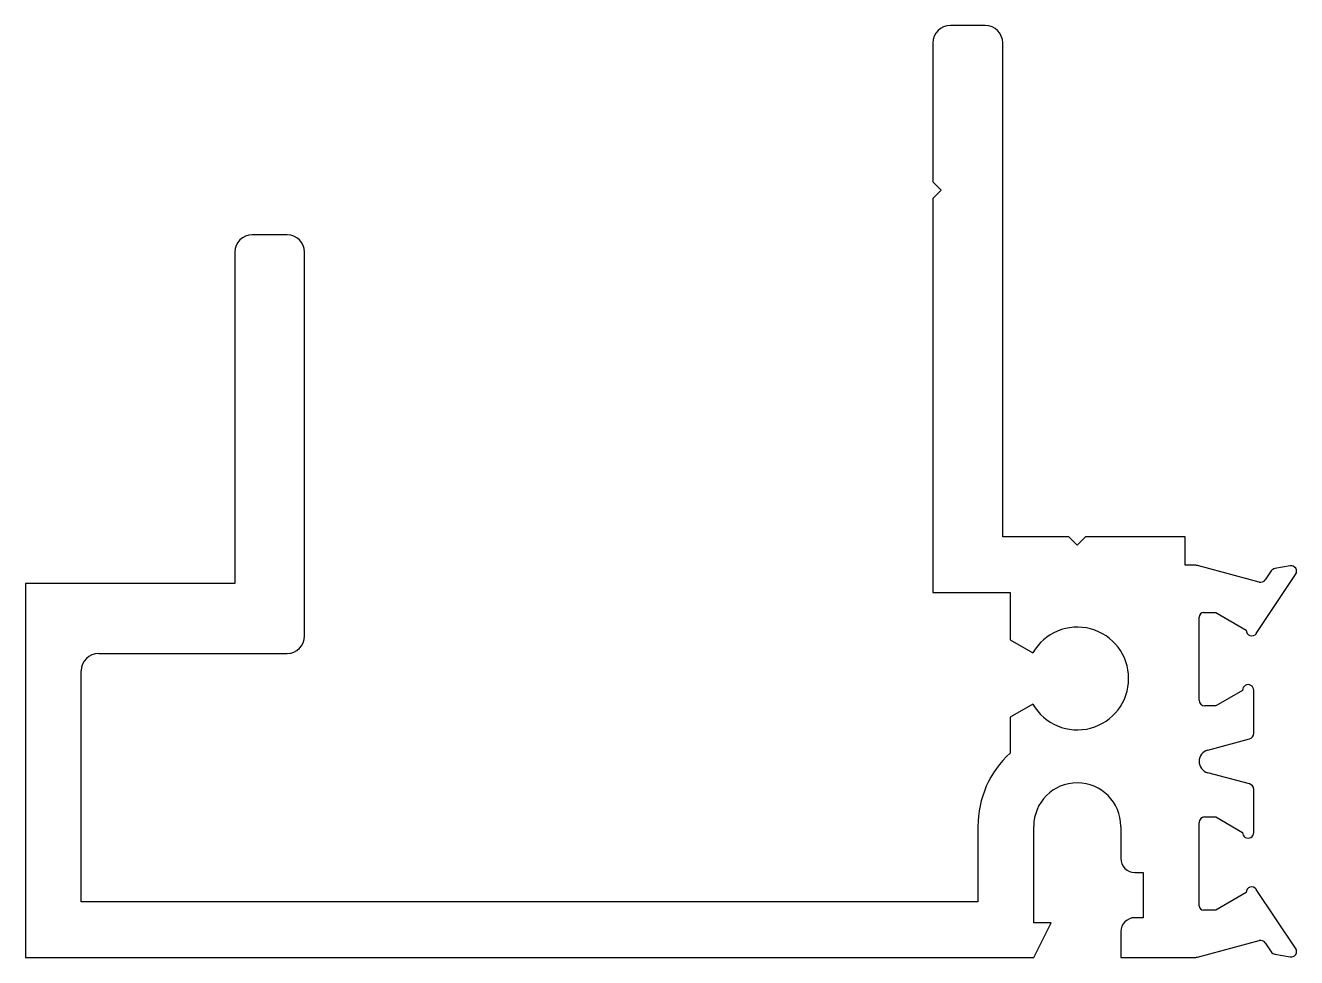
# Model space of a CAD drawing. Extents: x -22.4 to 35.4, y 10.6 to 53.1.
import ezdxf

# ---------------------------------------------------------------- set-up
doc = ezdxf.new("R2010")
doc.units = 0
doc.layers.get('0').update_dxf_attribs({"linetype": 'CONTINUOUS'})

msp = doc.modelspace()

# ---------------------------------------------------------------- linework, layer by layer
for p, q in [((21.207, 53.065), (19.62, 53.065)), ((18.826, 52.271), (18.826, 45.953)), ((22.001, 29.798), (22.001, 52.271)), ((18.826, 45.953), (19.207, 45.572)), ((19.207, 45.572), (18.826, 45.191)), ((18.826, 45.191), (18.826, 27.258)), ((-10.543, 43.54), (-12.13, 43.54)), ((-12.924, 42.746), (-12.924, 27.665)), ((-9.749, 25.283), (-9.749, 42.746)), ((25.012, 29.798), (22.001, 29.798)), ((25.393, 29.417), (25.012, 29.798)), ((25.774, 29.798), (25.393, 29.417)), ((30.296, 29.798), (25.774, 29.798)), ((30.296, 28.503), (30.296, 29.798)), ((30.697, 28.503), (30.296, 28.503)), ((33.663, 27.73), (30.861, 28.481)), ((35.07, 28.472), (34.378, 28.35)), ((33.537, 25.399), (35.325, 28.081)), ((34.21, 28.24), (33.94, 27.835)), ((-12.924, 27.665), (-22.449, 27.665)), ((-22.449, 27.665), (-22.449, 10.647)), ((18.826, 27.258), (22.346, 27.258)), ((22.346, 27.258), (22.346, 25.107)), ((30.931, 22.356), (30.931, 26.141)), ((31.134, 26.344), (31.693, 26.344)), ((31.693, 26.344), (33.072, 25.548)), ((22.346, 25.107), (23.37, 24.515)), ((-19.115, 24.49), (-10.543, 24.49)), ((-19.909, 13.187), (-19.909, 23.696)), ((32.912, 22.806), (31.693, 22.102)), ((33.42, 20.845), (33.42, 22.813)), ((23.37, 22.178), (22.346, 21.586)), ((31.693, 22.102), (31.185, 22.102)), ((22.346, 21.586), (22.346, 19.955)), ((31.325, 20.089), (33.231, 20.6)), ((33.231, 18.55), (31.325, 19.06)), ((33.42, 16.336), (33.42, 18.304)), ((30.931, 13.009), (30.931, 16.793)), ((31.185, 17.047), (31.693, 17.047)), ((31.693, 17.047), (32.912, 16.343)), ((20.872, 16.616), (20.872, 13.187)), ((23.412, 12.221), (23.412, 16.616)), ((27.375, 16.616), (27.375, 15.155)), ((28.01, 14.52), (28.391, 14.52)), ((28.391, 14.52), (28.391, 12.463)), ((33.072, 13.602), (31.693, 12.806)), ((35.325, 11.069), (33.537, 13.75)), ((20.872, 13.187), (-19.909, 13.187)), ((31.693, 12.806), (31.134, 12.806)), ((23.412, 10.647), (24.2, 12.221)), ((24.2, 12.221), (23.412, 12.221)), ((28.391, 12.463), (28.01, 12.463)), ((27.375, 11.828), (27.375, 10.647)), ((30.861, 10.668), (33.663, 11.419)), ((33.94, 11.315), (34.21, 10.909)), ((-22.449, 10.647), (23.412, 10.647)), ((27.375, 10.647), (30.697, 10.647)), ((34.378, 10.8), (35.07, 10.678))]:
    msp.add_line(p, q)
for centre, radius, start, end in [((19.62, 52.271), 0.794, 90, 180), ((21.207, 52.271), 0.794, 360, 90), ((-12.13, 42.746), 0.794, 90, 180), ((-10.543, 42.746), 0.794, 0, 90), ((30.697, 27.868), 0.635, 75, 90), ((34.422, 28.1), 0.254, 100, 146.3), ((35.114, 28.222), 0.254, 326.3, 100), ((33.729, 27.976), 0.254, 255, 326.3), ((31.134, 26.141), 0.203, 90, 180), ((25.393, 23.347), 2.337, 210.0111, 149.98852), ((33.326, 25.54), 0.254, 178.36774, 326.3), ((-10.543, 25.283), 0.794, 270, 0), ((-19.115, 23.696), 0.794, 90, 180), ((33.166, 22.813), 0.254, 360, 181.63226), ((31.185, 22.356), 0.254, 180, 270), ((33.166, 20.845), 0.254, 285, 360), ((25.393, 16.616), 4.521, 132.38504, 180), ((31.463, 19.575), 0.532, 105, 255), ((25.393, 16.616), 1.981, 0, 180), ((33.166, 18.304), 0.254, 0, 75), ((31.185, 16.793), 0.254, 90, 180), ((33.166, 16.336), 0.254, 178.36774, 0), ((28.01, 15.155), 0.635, 180, 270), ((33.326, 13.609), 0.254, 33.7, 181.63226), ((31.134, 13.009), 0.203, 180, 270), ((28.01, 11.828), 0.635, 90, 180), ((33.729, 11.174), 0.254, 33.7, 105), ((35.114, 10.928), 0.254, 260, 33.7), ((30.697, 11.282), 0.635, 270, 285), ((34.422, 11.05), 0.254, 213.7, 260)]:
    msp.add_arc(centre, radius, start, end)

doc.saveas('drawing.dxf')
